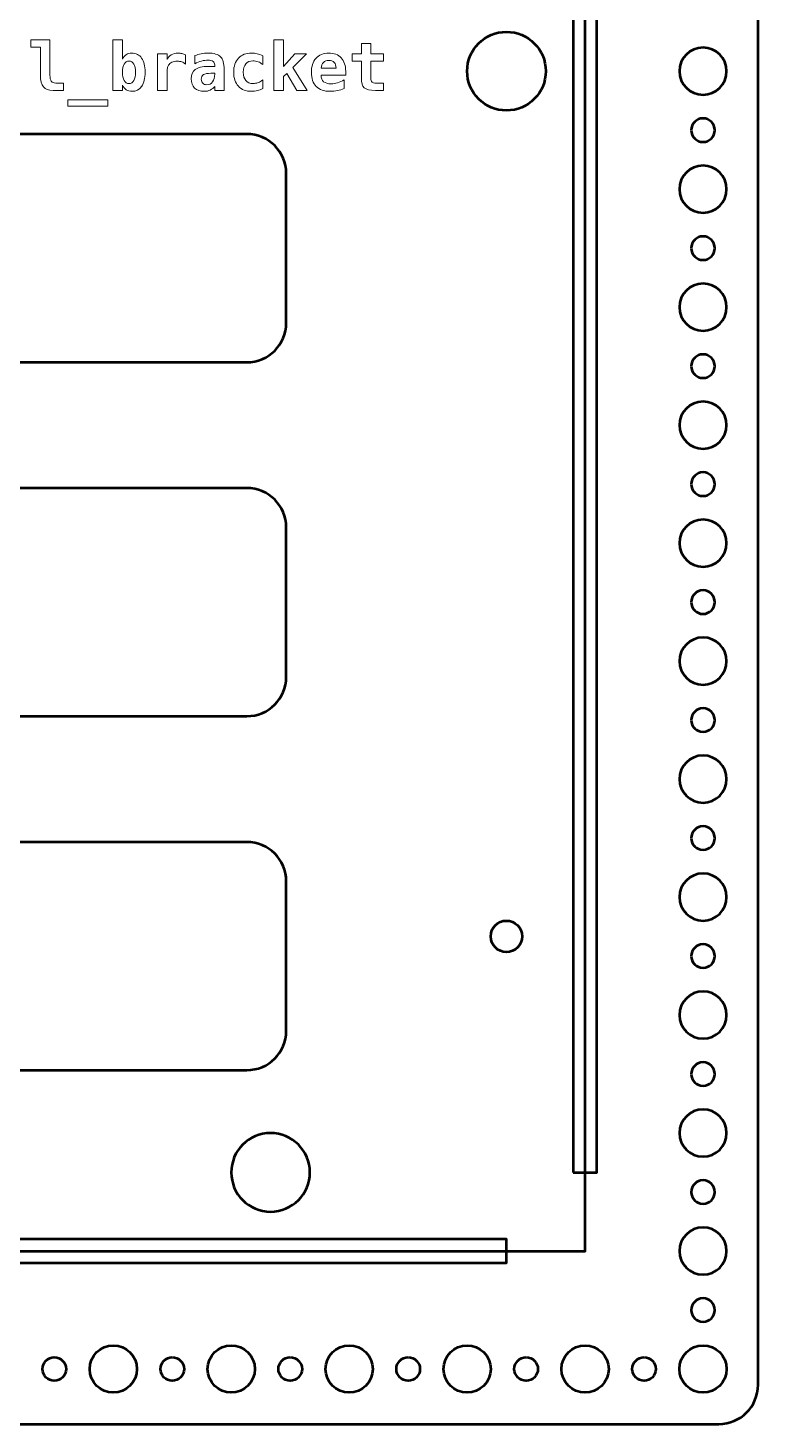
# Model space of a CAD drawing. Header units: centimetres. Extents: x -27.2 to 7.2, y -27.2 to 7.2.
# Drawn here: x -2.09 to 7.2, y -27.2 to -9.45 of the extents above; entities that cross this region are included whole.
import ezdxf

# ---------------------------------------------------------------- set-up
doc = ezdxf.new("R2010")
doc.units = ezdxf.units.CM
doc.header["$MEASUREMENT"] = 0
doc.layers.add('Layer 1', color=7, linetype='Continuous')

msp = doc.modelspace()

# ---------------------------------------------------------------- linework, layer by layer
at = {"layer": 'Layer 1', "color": 4, "lineweight": 53}
msp.add_lwpolyline([(-25, -25), (5, -25), (5, 5), (-25, 5), (-25, -25)], close=True, dxfattribs=at)
at = {"layer": 'Layer 1', "lineweight": 53}
msp.add_lwpolyline([(4.85, -24), (5.15, -24), (5.15, 4), (4.85, 4), (4.85, -24)], close=True, dxfattribs=at)
for centre, major_axis in [((4.00001, -10.00001), (0, 0.50001)), ((4, -21), (0, 0.2)), ((-1, -26.5), (0, 0.3)), ((0.5, -26.5), (0, 0.3)), ((2, -26.5), (0, 0.3)), ((3.5, -26.5), (0, 0.3)), ((5, -26.5), (0, 0.3)), ((6.5, -26.5), (0, 0.3)), ((-1.75, -26.5), (0, 0.15)), ((-0.25, -26.5), (0, 0.15)), ((1.25, -26.5), (0, 0.15)), ((2.75, -26.5), (0, 0.15)), ((4.25, -26.5), (0, 0.15)), ((5.75, -26.5), (0, 0.15))]:
    msp.add_ellipse(centre, major_axis=major_axis, ratio=1, dxfattribs=at)
for points, knots in [([(-27.2, -26.7), (-27.2, -26.7), (-27.2, 6.7), (-27.2, 6.7), (-27.2, 6.7), (-27.2, 6.97614), (-26.97614, 7.2), (-26.7, 7.2), (-26.7, 7.2), (-26.7, 7.2), (6.7, 7.2), (6.7, 7.2), (6.7, 7.2), (6.97614, 7.2), (7.2, 6.97614), (7.2, 6.7), (7.2, 6.7), (7.2, 6.7), (7.2, -26.7), (7.2, -26.7), (7.2, -26.7), (7.2, -26.97614), (6.97614, -27.2), (6.7, -27.2), (6.7, -27.2), (6.7, -27.2), (-26.7, -27.2), (-26.7, -27.2), (-26.7, -27.2), (-26.97614, -27.2), (-27.2, -26.97614), (-27.2, -26.7)], [0, 0, 0, 0, 0.11111111, 0.11111111, 0.11111111, 0.11111111, 0.22222222, 0.22222222, 0.22222222, 0.22222222, 0.33333333, 0.33333333, 0.33333333, 0.33333333, 0.44444444, 0.44444444, 0.44444444, 0.44444444, 0.55555556, 0.55555556, 0.55555556, 0.55555556, 0.66666667, 0.66666667, 0.66666667, 0.66666667, 0.77777778, 0.77777778, 0.77777778, 0.77777778, 1, 1, 1, 1]), ([(6.2, -10), (6.2, -9.83431), (6.33431, -9.7), (6.5, -9.7), (6.5, -9.7), (6.66569, -9.7), (6.8, -9.83431), (6.8, -10), (6.8, -10), (6.8, -10.16569), (6.66569, -10.3), (6.5, -10.3), (6.5, -10.3), (6.33431, -10.3), (6.2, -10.16569), (6.2, -10)], [0, 0, 0, 0, 0.2, 0.2, 0.2, 0.2, 0.4, 0.4, 0.4, 0.4, 0.6, 0.6, 0.6, 0.6, 1, 1, 1, 1]), ([(6.35, -10.75), (6.35, -10.66716), (6.41716, -10.6), (6.5, -10.6), (6.5, -10.6), (6.58284, -10.6), (6.65, -10.66716), (6.65, -10.75), (6.65, -10.75), (6.65, -10.83284), (6.58284, -10.9), (6.5, -10.9), (6.5, -10.9), (6.41716, -10.9), (6.35, -10.83284), (6.35, -10.75)], [0, 0, 0, 0, 0.2, 0.2, 0.2, 0.2, 0.4, 0.4, 0.4, 0.4, 0.6, 0.6, 0.6, 0.6, 1, 1, 1, 1]), ([(-21.2, -13.2), (-21.2, -13.2), (-21.2, -11.3), (-21.2, -11.3), (-21.2, -11.3), (-21.2, -11.02386), (-20.97614, -10.8), (-20.7, -10.8), (-20.7, -10.8), (-20.7, -10.8), (0.7, -10.8), (0.7, -10.8), (0.7, -10.8), (0.97614, -10.8), (1.2, -11.02386), (1.2, -11.3), (1.2, -11.3), (1.2, -11.3), (1.2, -13.2), (1.2, -13.2), (1.2, -13.2), (1.2, -13.47614), (0.97614, -13.7), (0.7, -13.7), (0.7, -13.7), (0.7, -13.7), (-20.7, -13.7), (-20.7, -13.7), (-20.7, -13.7), (-20.97614, -13.7), (-21.2, -13.47614), (-21.2, -13.2)], [0, 0, 0, 0, 0.11111111, 0.11111111, 0.11111111, 0.11111111, 0.22222222, 0.22222222, 0.22222222, 0.22222222, 0.33333333, 0.33333333, 0.33333333, 0.33333333, 0.44444444, 0.44444444, 0.44444444, 0.44444444, 0.55555556, 0.55555556, 0.55555556, 0.55555556, 0.66666667, 0.66666667, 0.66666667, 0.66666667, 0.77777778, 0.77777778, 0.77777778, 0.77777778, 1, 1, 1, 1]), ([(6.2, -11.5), (6.2, -11.33431), (6.33431, -11.2), (6.5, -11.2), (6.5, -11.2), (6.66569, -11.2), (6.8, -11.33431), (6.8, -11.5), (6.8, -11.5), (6.8, -11.66569), (6.66569, -11.8), (6.5, -11.8), (6.5, -11.8), (6.33431, -11.8), (6.2, -11.66569), (6.2, -11.5)], [0, 0, 0, 0, 0.2, 0.2, 0.2, 0.2, 0.4, 0.4, 0.4, 0.4, 0.6, 0.6, 0.6, 0.6, 1, 1, 1, 1]), ([(6.35, -12.25), (6.35, -12.16716), (6.41716, -12.1), (6.5, -12.1), (6.5, -12.1), (6.58284, -12.1), (6.65, -12.16716), (6.65, -12.25), (6.65, -12.25), (6.65, -12.33284), (6.58284, -12.4), (6.5, -12.4), (6.5, -12.4), (6.41716, -12.4), (6.35, -12.33284), (6.35, -12.25)], [0, 0, 0, 0, 0.2, 0.2, 0.2, 0.2, 0.4, 0.4, 0.4, 0.4, 0.6, 0.6, 0.6, 0.6, 1, 1, 1, 1]), ([(6.2, -13), (6.2, -12.83431), (6.33431, -12.7), (6.5, -12.7), (6.5, -12.7), (6.66569, -12.7), (6.8, -12.83431), (6.8, -13), (6.8, -13), (6.8, -13.16569), (6.66569, -13.3), (6.5, -13.3), (6.5, -13.3), (6.33431, -13.3), (6.2, -13.16569), (6.2, -13)], [0, 0, 0, 0, 0.2, 0.2, 0.2, 0.2, 0.4, 0.4, 0.4, 0.4, 0.6, 0.6, 0.6, 0.6, 1, 1, 1, 1]), ([(6.35, -13.75), (6.35, -13.66716), (6.41716, -13.6), (6.5, -13.6), (6.5, -13.6), (6.58284, -13.6), (6.65, -13.66716), (6.65, -13.75), (6.65, -13.75), (6.65, -13.83284), (6.58284, -13.9), (6.5, -13.9), (6.5, -13.9), (6.41716, -13.9), (6.35, -13.83284), (6.35, -13.75)], [0, 0, 0, 0, 0.2, 0.2, 0.2, 0.2, 0.4, 0.4, 0.4, 0.4, 0.6, 0.6, 0.6, 0.6, 1, 1, 1, 1]), ([(6.2, -14.5), (6.2, -14.33431), (6.33431, -14.2), (6.5, -14.2), (6.5, -14.2), (6.66569, -14.2), (6.8, -14.33431), (6.8, -14.5), (6.8, -14.5), (6.8, -14.66569), (6.66569, -14.8), (6.5, -14.8), (6.5, -14.8), (6.33431, -14.8), (6.2, -14.66569), (6.2, -14.5)], [0, 0, 0, 0, 0.2, 0.2, 0.2, 0.2, 0.4, 0.4, 0.4, 0.4, 0.6, 0.6, 0.6, 0.6, 1, 1, 1, 1]), ([(6.35, -15.25), (6.35, -15.16716), (6.41716, -15.1), (6.5, -15.1), (6.5, -15.1), (6.58284, -15.1), (6.65, -15.16716), (6.65, -15.25), (6.65, -15.25), (6.65, -15.33284), (6.58284, -15.4), (6.5, -15.4), (6.5, -15.4), (6.41716, -15.4), (6.35, -15.33284), (6.35, -15.25)], [0, 0, 0, 0, 0.2, 0.2, 0.2, 0.2, 0.4, 0.4, 0.4, 0.4, 0.6, 0.6, 0.6, 0.6, 1, 1, 1, 1]), ([(-21.2, -17.7), (-21.2, -17.7), (-21.2, -15.8), (-21.2, -15.8), (-21.2, -15.8), (-21.2, -15.52386), (-20.97614, -15.3), (-20.7, -15.3), (-20.7, -15.3), (-20.7, -15.3), (0.7, -15.3), (0.7, -15.3), (0.7, -15.3), (0.97614, -15.3), (1.2, -15.52386), (1.2, -15.8), (1.2, -15.8), (1.2, -15.8), (1.2, -17.7), (1.2, -17.7), (1.2, -17.7), (1.2, -17.97614), (0.97614, -18.2), (0.7, -18.2), (0.7, -18.2), (0.7, -18.2), (-20.7, -18.2), (-20.7, -18.2), (-20.7, -18.2), (-20.97614, -18.2), (-21.2, -17.97614), (-21.2, -17.7)], [0, 0, 0, 0, 0.11111111, 0.11111111, 0.11111111, 0.11111111, 0.22222222, 0.22222222, 0.22222222, 0.22222222, 0.33333333, 0.33333333, 0.33333333, 0.33333333, 0.44444444, 0.44444444, 0.44444444, 0.44444444, 0.55555556, 0.55555556, 0.55555556, 0.55555556, 0.66666667, 0.66666667, 0.66666667, 0.66666667, 0.77777778, 0.77777778, 0.77777778, 0.77777778, 1, 1, 1, 1]), ([(6.2, -16), (6.2, -15.83431), (6.33431, -15.7), (6.5, -15.7), (6.5, -15.7), (6.66569, -15.7), (6.8, -15.83431), (6.8, -16), (6.8, -16), (6.8, -16.16569), (6.66569, -16.3), (6.5, -16.3), (6.5, -16.3), (6.33431, -16.3), (6.2, -16.16569), (6.2, -16)], [0, 0, 0, 0, 0.2, 0.2, 0.2, 0.2, 0.4, 0.4, 0.4, 0.4, 0.6, 0.6, 0.6, 0.6, 1, 1, 1, 1]), ([(6.35, -16.75), (6.35, -16.66716), (6.41716, -16.6), (6.5, -16.6), (6.5, -16.6), (6.58284, -16.6), (6.65, -16.66716), (6.65, -16.75), (6.65, -16.75), (6.65, -16.83284), (6.58284, -16.9), (6.5, -16.9), (6.5, -16.9), (6.41716, -16.9), (6.35, -16.83284), (6.35, -16.75)], [0, 0, 0, 0, 0.2, 0.2, 0.2, 0.2, 0.4, 0.4, 0.4, 0.4, 0.6, 0.6, 0.6, 0.6, 1, 1, 1, 1]), ([(6.2, -17.5), (6.2, -17.33431), (6.33431, -17.2), (6.5, -17.2), (6.5, -17.2), (6.66569, -17.2), (6.8, -17.33431), (6.8, -17.5), (6.8, -17.5), (6.8, -17.66569), (6.66569, -17.8), (6.5, -17.8), (6.5, -17.8), (6.33431, -17.8), (6.2, -17.66569), (6.2, -17.5)], [0, 0, 0, 0, 0.2, 0.2, 0.2, 0.2, 0.4, 0.4, 0.4, 0.4, 0.6, 0.6, 0.6, 0.6, 1, 1, 1, 1]), ([(6.35, -18.25), (6.35, -18.16716), (6.41716, -18.1), (6.5, -18.1), (6.5, -18.1), (6.58284, -18.1), (6.65, -18.16716), (6.65, -18.25), (6.65, -18.25), (6.65, -18.33284), (6.58284, -18.4), (6.5, -18.4), (6.5, -18.4), (6.41716, -18.4), (6.35, -18.33284), (6.35, -18.25)], [0, 0, 0, 0, 0.2, 0.2, 0.2, 0.2, 0.4, 0.4, 0.4, 0.4, 0.6, 0.6, 0.6, 0.6, 1, 1, 1, 1]), ([(6.2, -19), (6.2, -18.83431), (6.33431, -18.7), (6.5, -18.7), (6.5, -18.7), (6.66569, -18.7), (6.8, -18.83431), (6.8, -19), (6.8, -19), (6.8, -19.16569), (6.66569, -19.3), (6.5, -19.3), (6.5, -19.3), (6.33431, -19.3), (6.2, -19.16569), (6.2, -19)], [0, 0, 0, 0, 0.2, 0.2, 0.2, 0.2, 0.4, 0.4, 0.4, 0.4, 0.6, 0.6, 0.6, 0.6, 1, 1, 1, 1]), ([(6.35, -19.75), (6.35, -19.66716), (6.41716, -19.6), (6.5, -19.6), (6.5, -19.6), (6.58284, -19.6), (6.65, -19.66716), (6.65, -19.75), (6.65, -19.75), (6.65, -19.83284), (6.58284, -19.9), (6.5, -19.9), (6.5, -19.9), (6.41716, -19.9), (6.35, -19.83284), (6.35, -19.75)], [0, 0, 0, 0, 0.2, 0.2, 0.2, 0.2, 0.4, 0.4, 0.4, 0.4, 0.6, 0.6, 0.6, 0.6, 1, 1, 1, 1]), ([(-21.2, -22.2), (-21.2, -22.2), (-21.2, -20.3), (-21.2, -20.3), (-21.2, -20.3), (-21.2, -20.02386), (-20.97614, -19.8), (-20.7, -19.8), (-20.7, -19.8), (-20.7, -19.8), (0.7, -19.8), (0.7, -19.8), (0.7, -19.8), (0.97614, -19.8), (1.2, -20.02386), (1.2, -20.3), (1.2, -20.3), (1.2, -20.3), (1.2, -22.2), (1.2, -22.2), (1.2, -22.2), (1.2, -22.47614), (0.97614, -22.7), (0.7, -22.7), (0.7, -22.7), (0.7, -22.7), (-20.7, -22.7), (-20.7, -22.7), (-20.7, -22.7), (-20.97614, -22.7), (-21.2, -22.47614), (-21.2, -22.2)], [0, 0, 0, 0, 0.11111111, 0.11111111, 0.11111111, 0.11111111, 0.22222222, 0.22222222, 0.22222222, 0.22222222, 0.33333333, 0.33333333, 0.33333333, 0.33333333, 0.44444444, 0.44444444, 0.44444444, 0.44444444, 0.55555556, 0.55555556, 0.55555556, 0.55555556, 0.66666667, 0.66666667, 0.66666667, 0.66666667, 0.77777778, 0.77777778, 0.77777778, 0.77777778, 1, 1, 1, 1]), ([(6.2, -20.5), (6.2, -20.33431), (6.33431, -20.2), (6.5, -20.2), (6.5, -20.2), (6.66569, -20.2), (6.8, -20.33431), (6.8, -20.5), (6.8, -20.5), (6.8, -20.66569), (6.66569, -20.8), (6.5, -20.8), (6.5, -20.8), (6.33431, -20.8), (6.2, -20.66569), (6.2, -20.5)], [0, 0, 0, 0, 0.2, 0.2, 0.2, 0.2, 0.4, 0.4, 0.4, 0.4, 0.6, 0.6, 0.6, 0.6, 1, 1, 1, 1]), ([(6.35, -21.25), (6.35, -21.16716), (6.41716, -21.1), (6.5, -21.1), (6.5, -21.1), (6.58284, -21.1), (6.65, -21.16716), (6.65, -21.25), (6.65, -21.25), (6.65, -21.33284), (6.58284, -21.4), (6.5, -21.4), (6.5, -21.4), (6.41716, -21.4), (6.35, -21.33284), (6.35, -21.25)], [0, 0, 0, 0, 0.2, 0.2, 0.2, 0.2, 0.4, 0.4, 0.4, 0.4, 0.6, 0.6, 0.6, 0.6, 1, 1, 1, 1]), ([(6.2, -22), (6.2, -21.83431), (6.33431, -21.7), (6.5, -21.7), (6.5, -21.7), (6.66569, -21.7), (6.8, -21.83431), (6.8, -22), (6.8, -22), (6.8, -22.16569), (6.66569, -22.3), (6.5, -22.3), (6.5, -22.3), (6.33431, -22.3), (6.2, -22.16569), (6.2, -22)], [0, 0, 0, 0, 0.2, 0.2, 0.2, 0.2, 0.4, 0.4, 0.4, 0.4, 0.6, 0.6, 0.6, 0.6, 1, 1, 1, 1]), ([(6.35, -22.75), (6.35, -22.66716), (6.41716, -22.6), (6.5, -22.6), (6.5, -22.6), (6.58284, -22.6), (6.65, -22.66716), (6.65, -22.75), (6.65, -22.75), (6.65, -22.83284), (6.58284, -22.9), (6.5, -22.9), (6.5, -22.9), (6.41716, -22.9), (6.35, -22.83284), (6.35, -22.75)], [0, 0, 0, 0, 0.2, 0.2, 0.2, 0.2, 0.4, 0.4, 0.4, 0.4, 0.6, 0.6, 0.6, 0.6, 1, 1, 1, 1]), ([(6.2, -23.5), (6.2, -23.33431), (6.33431, -23.2), (6.5, -23.2), (6.5, -23.2), (6.66569, -23.2), (6.8, -23.33431), (6.8, -23.5), (6.8, -23.5), (6.8, -23.66569), (6.66569, -23.8), (6.5, -23.8), (6.5, -23.8), (6.33431, -23.8), (6.2, -23.66569), (6.2, -23.5)], [0, 0, 0, 0, 0.2, 0.2, 0.2, 0.2, 0.4, 0.4, 0.4, 0.4, 0.6, 0.6, 0.6, 0.6, 1, 1, 1, 1]), ([(0.5, -24), (0.5, -23.72385), (0.72385, -23.5), (1, -23.5), (1, -23.5), (1.27615, -23.5), (1.5, -23.72385), (1.5, -24), (1.5, -24), (1.5, -24.27615), (1.27615, -24.5), (1, -24.5), (1, -24.5), (0.72385, -24.5), (0.5, -24.27615), (0.5, -24)], [0, 0, 0, 0, 0.2, 0.2, 0.2, 0.2, 0.4, 0.4, 0.4, 0.4, 0.6, 0.6, 0.6, 0.6, 1, 1, 1, 1]), ([(6.35, -24.25), (6.35, -24.16716), (6.41716, -24.1), (6.5, -24.1), (6.5, -24.1), (6.58284, -24.1), (6.65, -24.16716), (6.65, -24.25), (6.65, -24.25), (6.65, -24.33284), (6.58284, -24.4), (6.5, -24.4), (6.5, -24.4), (6.41716, -24.4), (6.35, -24.33284), (6.35, -24.25)], [0, 0, 0, 0, 0.2, 0.2, 0.2, 0.2, 0.4, 0.4, 0.4, 0.4, 0.6, 0.6, 0.6, 0.6, 1, 1, 1, 1]), ([(6.2, -25), (6.2, -24.83431), (6.33431, -24.7), (6.5, -24.7), (6.5, -24.7), (6.66569, -24.7), (6.8, -24.83431), (6.8, -25), (6.8, -25), (6.8, -25.16569), (6.66569, -25.3), (6.5, -25.3), (6.5, -25.3), (6.33431, -25.3), (6.2, -25.16569), (6.2, -25)], [0, 0, 0, 0, 0.2, 0.2, 0.2, 0.2, 0.4, 0.4, 0.4, 0.4, 0.6, 0.6, 0.6, 0.6, 1, 1, 1, 1]), ([(-24, -25.15), (-24, -25.15), (-24, -24.85), (-24, -24.85), (-24, -24.85), (-24, -24.85), (4, -24.85), (4, -24.85), (4, -24.85), (4, -24.85), (4, -25.15), (4, -25.15), (4, -25.15), (4, -25.15), (-24, -25.15), (-24, -25.15)], [0, 0, 0, 0, 0.2, 0.2, 0.2, 0.2, 0.4, 0.4, 0.4, 0.4, 0.6, 0.6, 0.6, 0.6, 1, 1, 1, 1]), ([(6.35, -25.75), (6.35, -25.66716), (6.41716, -25.6), (6.5, -25.6), (6.5, -25.6), (6.58284, -25.6), (6.65, -25.66716), (6.65, -25.75), (6.65, -25.75), (6.65, -25.83284), (6.58284, -25.9), (6.5, -25.9), (6.5, -25.9), (6.41716, -25.9), (6.35, -25.83284), (6.35, -25.75)], [0, 0, 0, 0, 0.2, 0.2, 0.2, 0.2, 0.4, 0.4, 0.4, 0.4, 0.6, 0.6, 0.6, 0.6, 1, 1, 1, 1])]:
    msp.add_open_spline(points, degree=3, knots=knots, dxfattribs=at)
at = {"layer": 'Layer 1', "color": 5, "lineweight": 9}
for points, knots in [([(-1.92693, -10.05109), (-1.92693, -10.05109), (-1.92693, -9.69393), (-1.92693, -9.69393), (-1.92693, -9.69393), (-1.92693, -9.69393), (-2.0497, -9.69393), (-2.0497, -9.69393), (-2.0497, -9.69393), (-2.0497, -9.69393), (-2.0497, -9.6008), (-2.0497, -9.6008), (-2.0497, -9.6008), (-2.0497, -9.6008), (-1.80586, -9.6008), (-1.80586, -9.6008), (-1.80586, -9.6008), (-1.80586, -9.6008), (-1.80586, -10.05109), (-1.80586, -10.05109), (-1.80586, -10.05109), (-1.80586, -10.08749), (-1.80021, -10.11318), (-1.78892, -10.12842), (-1.78892, -10.12842), (-1.77763, -10.14352), (-1.75844, -10.15114), (-1.73149, -10.15114), (-1.73149, -10.15114), (-1.73149, -10.15114), (-1.63483, -10.15114), (-1.63483, -10.15114), (-1.63483, -10.15114), (-1.63483, -10.15114), (-1.63483, -10.24427), (-1.63483, -10.24427), (-1.63483, -10.24427), (-1.63483, -10.24427), (-1.76536, -10.24427), (-1.76536, -10.24427), (-1.76536, -10.24427), (-1.82293, -10.24427), (-1.86428, -10.22931), (-1.88939, -10.19954), (-1.88939, -10.19954), (-1.91437, -10.16976), (-1.92693, -10.12037), (-1.92693, -10.05109)], [0, 0, 0, 0, 0.07692308, 0.07692308, 0.07692308, 0.07692308, 0.15384615, 0.15384615, 0.15384615, 0.15384615, 0.23076923, 0.23076923, 0.23076923, 0.23076923, 0.30769231, 0.30769231, 0.30769231, 0.30769231, 0.38461538, 0.38461538, 0.38461538, 0.38461538, 0.46153846, 0.46153846, 0.46153846, 0.46153846, 0.53846154, 0.53846154, 0.53846154, 0.53846154, 0.61538462, 0.61538462, 0.61538462, 0.61538462, 0.69230769, 0.69230769, 0.69230769, 0.69230769, 0.76923077, 0.76923077, 0.76923077, 0.76923077, 0.84615385, 0.84615385, 0.84615385, 0.84615385, 1, 1, 1, 1]), ([(-0.88467, -9.8469), (-0.86985, -9.82136), (-0.8525, -9.80217), (-0.83288, -9.78933), (-0.83288, -9.78933), (-0.81313, -9.77648), (-0.79097, -9.77013), (-0.76614, -9.77013), (-0.76614, -9.77013), (-0.71138, -9.77013), (-0.66905, -9.79102), (-0.63956, -9.83293), (-0.63956, -9.83293), (-0.60992, -9.87484), (-0.59511, -9.93481), (-0.59511, -10.01313), (-0.59511, -10.01313), (-0.59511, -10.09032), (-0.60964, -10.15001), (-0.63885, -10.19248), (-0.63885, -10.19248), (-0.66806, -10.23496), (-0.70913, -10.25612), (-0.76204, -10.25612), (-0.76204, -10.25612), (-0.78984, -10.25612), (-0.81397, -10.24935), (-0.83472, -10.23594), (-0.83472, -10.23594), (-0.85532, -10.2224), (-0.87197, -10.20236), (-0.88467, -10.17569), (-0.88467, -10.17569), (-0.88467, -10.17569), (-0.88467, -10.24427), (-0.88467, -10.24427), (-0.88467, -10.24427), (-0.88467, -10.24427), (-1.00574, -10.24427), (-1.00574, -10.24427), (-1.00574, -10.24427), (-1.00574, -10.24427), (-1.00574, -9.6008), (-1.00574, -9.6008), (-1.00574, -9.6008), (-1.00574, -9.6008), (-0.88467, -9.6008), (-0.88467, -9.6008), (-0.88467, -9.6008), (-0.88467, -9.6008), (-0.88467, -9.8469), (-0.88467, -9.8469)], [0, 0, 0, 0, 0.07142857, 0.07142857, 0.07142857, 0.07142857, 0.14285714, 0.14285714, 0.14285714, 0.14285714, 0.21428571, 0.21428571, 0.21428571, 0.21428571, 0.28571429, 0.28571429, 0.28571429, 0.28571429, 0.35714286, 0.35714286, 0.35714286, 0.35714286, 0.42857143, 0.42857143, 0.42857143, 0.42857143, 0.5, 0.5, 0.5, 0.5, 0.57142857, 0.57142857, 0.57142857, 0.57142857, 0.64285714, 0.64285714, 0.64285714, 0.64285714, 0.71428571, 0.71428571, 0.71428571, 0.71428571, 0.78571429, 0.78571429, 0.78571429, 0.78571429, 0.85714286, 0.85714286, 0.85714286, 0.85714286, 1, 1, 1, 1]), ([(1.04322, -9.6008), (1.04322, -9.6008), (1.16429, -9.6008), (1.16429, -9.6008), (1.16429, -9.6008), (1.16429, -9.6008), (1.16429, -9.93862), (1.16429, -9.93862), (1.16429, -9.93862), (1.16429, -9.93862), (1.30978, -9.78114), (1.30978, -9.78114), (1.30978, -9.78114), (1.30978, -9.78114), (1.45667, -9.78114), (1.45667, -9.78114), (1.45667, -9.78114), (1.45667, -9.78114), (1.28127, -9.954), (1.28127, -9.954), (1.28127, -9.954), (1.28127, -9.954), (1.46655, -10.24427), (1.46655, -10.24427), (1.46655, -10.24427), (1.46655, -10.24427), (1.33264, -10.24427), (1.33264, -10.24427), (1.33264, -10.24427), (1.33264, -10.24427), (1.20564, -10.02752), (1.20564, -10.02752), (1.20564, -10.02752), (1.20564, -10.02752), (1.16429, -10.06732), (1.16429, -10.06732), (1.16429, -10.06732), (1.16429, -10.06732), (1.16429, -10.24427), (1.16429, -10.24427), (1.16429, -10.24427), (1.16429, -10.24427), (1.04322, -10.24427), (1.04322, -10.24427), (1.04322, -10.24427), (1.04322, -10.24427), (1.04322, -9.6008), (1.04322, -9.6008)], [0, 0, 0, 0, 0.07692308, 0.07692308, 0.07692308, 0.07692308, 0.15384615, 0.15384615, 0.15384615, 0.15384615, 0.23076923, 0.23076923, 0.23076923, 0.23076923, 0.30769231, 0.30769231, 0.30769231, 0.30769231, 0.38461538, 0.38461538, 0.38461538, 0.38461538, 0.46153846, 0.46153846, 0.46153846, 0.46153846, 0.53846154, 0.53846154, 0.53846154, 0.53846154, 0.61538462, 0.61538462, 0.61538462, 0.61538462, 0.69230769, 0.69230769, 0.69230769, 0.69230769, 0.76923077, 0.76923077, 0.76923077, 0.76923077, 0.84615385, 0.84615385, 0.84615385, 0.84615385, 1, 1, 1, 1]), ([(2.27598, -9.64991), (2.27598, -9.64991), (2.27598, -9.78114), (2.27598, -9.78114), (2.27598, -9.78114), (2.27598, -9.78114), (2.43431, -9.78114), (2.43431, -9.78114), (2.43431, -9.78114), (2.43431, -9.78114), (2.43431, -9.87428), (2.43431, -9.87428), (2.43431, -9.87428), (2.43431, -9.87428), (2.27598, -9.87428), (2.27598, -9.87428), (2.27598, -9.87428), (2.27598, -9.87428), (2.27598, -10.09328), (2.27598, -10.09328), (2.27598, -10.09328), (2.27598, -10.11388), (2.28106, -10.1287), (2.29108, -10.13773), (2.29108, -10.13773), (2.3011, -10.14662), (2.31789, -10.15114), (2.34131, -10.15114), (2.34131, -10.15114), (2.34131, -10.15114), (2.43431, -10.15114), (2.43431, -10.15114), (2.43431, -10.15114), (2.43431, -10.15114), (2.43431, -10.24427), (2.43431, -10.24427), (2.43431, -10.24427), (2.43431, -10.24427), (2.33256, -10.24427), (2.33256, -10.24427), (2.33256, -10.24427), (2.26314, -10.24427), (2.21615, -10.23312), (2.19173, -10.21097), (2.19173, -10.21097), (2.16718, -10.18881), (2.1549, -10.14761), (2.1549, -10.08749), (2.1549, -10.08749), (2.1549, -10.08749), (2.1549, -9.87428), (2.1549, -9.87428), (2.1549, -9.87428), (2.1549, -9.87428), (2.03637, -9.87428), (2.03637, -9.87428), (2.03637, -9.87428), (2.03637, -9.87428), (2.03637, -9.78114), (2.03637, -9.78114), (2.03637, -9.78114), (2.03637, -9.78114), (2.1549, -9.78114), (2.1549, -9.78114), (2.1549, -9.78114), (2.1549, -9.78114), (2.1549, -9.64991), (2.1549, -9.64991), (2.1549, -9.64991), (2.1549, -9.64991), (2.27598, -9.64991), (2.27598, -9.64991)], [0, 0, 0, 0, 0.05263158, 0.05263158, 0.05263158, 0.05263158, 0.10526316, 0.10526316, 0.10526316, 0.10526316, 0.15789474, 0.15789474, 0.15789474, 0.15789474, 0.21052632, 0.21052632, 0.21052632, 0.21052632, 0.26315789, 0.26315789, 0.26315789, 0.26315789, 0.31578947, 0.31578947, 0.31578947, 0.31578947, 0.36842105, 0.36842105, 0.36842105, 0.36842105, 0.42105263, 0.42105263, 0.42105263, 0.42105263, 0.47368421, 0.47368421, 0.47368421, 0.47368421, 0.52631579, 0.52631579, 0.52631579, 0.52631579, 0.57894737, 0.57894737, 0.57894737, 0.57894737, 0.63157895, 0.63157895, 0.63157895, 0.63157895, 0.68421053, 0.68421053, 0.68421053, 0.68421053, 0.73684211, 0.73684211, 0.73684211, 0.73684211, 0.78947368, 0.78947368, 0.78947368, 0.78947368, 0.84210526, 0.84210526, 0.84210526, 0.84210526, 0.89473684, 0.89473684, 0.89473684, 0.89473684, 1, 1, 1, 1]), ([(-0.71618, -10.01398), (-0.71618, -9.96924), (-0.72366, -9.93425), (-0.73848, -9.90899), (-0.73848, -9.90899), (-0.75329, -9.88359), (-0.7739, -9.87089), (-0.8, -9.87089), (-0.8, -9.87089), (-0.82611, -9.87089), (-0.84685, -9.88359), (-0.86195, -9.90899), (-0.86195, -9.90899), (-0.87705, -9.93425), (-0.88467, -9.96924), (-0.88467, -10.01398), (-0.88467, -10.01398), (-0.88467, -10.05857), (-0.87705, -10.0937), (-0.86195, -10.11896), (-0.86195, -10.11896), (-0.84685, -10.14436), (-0.82611, -10.15706), (-0.8, -10.15706), (-0.8, -10.15706), (-0.7739, -10.15706), (-0.75329, -10.14436), (-0.73848, -10.11896), (-0.73848, -10.11896), (-0.72366, -10.0937), (-0.71618, -10.05857), (-0.71618, -10.01398)], [0, 0, 0, 0, 0.11111111, 0.11111111, 0.11111111, 0.11111111, 0.22222222, 0.22222222, 0.22222222, 0.22222222, 0.33333333, 0.33333333, 0.33333333, 0.33333333, 0.44444444, 0.44444444, 0.44444444, 0.44444444, 0.55555556, 0.55555556, 0.55555556, 0.55555556, 0.66666667, 0.66666667, 0.66666667, 0.66666667, 0.77777778, 0.77777778, 0.77777778, 0.77777778, 1, 1, 1, 1]), ([(-0.08202, -9.90899), (-0.09529, -9.89685), (-0.11081, -9.88768), (-0.12859, -9.88161), (-0.12859, -9.88161), (-0.14637, -9.87555), (-0.16584, -9.87258), (-0.18715, -9.87258), (-0.18715, -9.87258), (-0.21269, -9.87258), (-0.23513, -9.8771), (-0.25432, -9.88599), (-0.25432, -9.88599), (-0.27351, -9.89502), (-0.28833, -9.908), (-0.29877, -9.92508), (-0.29877, -9.92508), (-0.3054, -9.93552), (-0.31006, -9.94822), (-0.3126, -9.96318), (-0.3126, -9.96318), (-0.31528, -9.97799), (-0.31655, -10.00057), (-0.31655, -10.03091), (-0.31655, -10.03091), (-0.31655, -10.03091), (-0.31655, -10.24427), (-0.31655, -10.24427), (-0.31655, -10.24427), (-0.31655, -10.24427), (-0.43762, -10.24427), (-0.43762, -10.24427), (-0.43762, -10.24427), (-0.43762, -10.24427), (-0.43762, -9.78114), (-0.43762, -9.78114), (-0.43762, -9.78114), (-0.43762, -9.78114), (-0.31655, -9.78114), (-0.31655, -9.78114), (-0.31655, -9.78114), (-0.31655, -9.78114), (-0.31655, -9.85325), (-0.31655, -9.85325), (-0.31655, -9.85325), (-0.3047, -9.82672), (-0.28649, -9.80626), (-0.26194, -9.79187), (-0.26194, -9.79187), (-0.23739, -9.77733), (-0.20874, -9.77013), (-0.17586, -9.77013), (-0.17586, -9.77013), (-0.15935, -9.77013), (-0.14312, -9.77211), (-0.12732, -9.7762), (-0.12732, -9.7762), (-0.11151, -9.78015), (-0.09641, -9.78608), (-0.08202, -9.79384), (-0.08202, -9.79384), (-0.08202, -9.79384), (-0.08202, -9.90899), (-0.08202, -9.90899)], [0, 0, 0, 0, 0.05882353, 0.05882353, 0.05882353, 0.05882353, 0.11764706, 0.11764706, 0.11764706, 0.11764706, 0.17647059, 0.17647059, 0.17647059, 0.17647059, 0.23529412, 0.23529412, 0.23529412, 0.23529412, 0.29411765, 0.29411765, 0.29411765, 0.29411765, 0.35294118, 0.35294118, 0.35294118, 0.35294118, 0.41176471, 0.41176471, 0.41176471, 0.41176471, 0.47058824, 0.47058824, 0.47058824, 0.47058824, 0.52941176, 0.52941176, 0.52941176, 0.52941176, 0.58823529, 0.58823529, 0.58823529, 0.58823529, 0.64705882, 0.64705882, 0.64705882, 0.64705882, 0.70588235, 0.70588235, 0.70588235, 0.70588235, 0.76470588, 0.76470588, 0.76470588, 0.76470588, 0.82352941, 0.82352941, 0.82352941, 0.82352941, 0.88235294, 0.88235294, 0.88235294, 0.88235294, 1, 1, 1, 1]), ([(0.4099, -9.97997), (0.4099, -9.97997), (0.4099, -10.24427), (0.4099, -10.24427), (0.4099, -10.24427), (0.4099, -10.24427), (0.28967, -10.24427), (0.28967, -10.24427), (0.28967, -10.24427), (0.28967, -10.24427), (0.28967, -10.19262), (0.28967, -10.19262), (0.28967, -10.19262), (0.27514, -10.21294), (0.25637, -10.22861), (0.23351, -10.23961), (0.23351, -10.23961), (0.21065, -10.25062), (0.18539, -10.25612), (0.15787, -10.25612), (0.15787, -10.25612), (0.10524, -10.25612), (0.06417, -10.24215), (0.03482, -10.21435), (0.03482, -10.21435), (0.00547, -10.18656), (-0.0092, -10.14761), (-0.0092, -10.0978), (-0.0092, -10.0978), (-0.0092, -10.04375), (0.00829, -10.00382), (0.04329, -9.97813), (0.04329, -9.97813), (0.07829, -9.95231), (0.13233, -9.93947), (0.20557, -9.93947), (0.20557, -9.93947), (0.20557, -9.93947), (0.28967, -9.93947), (0.28967, -9.93947), (0.28967, -9.93947), (0.28967, -9.93947), (0.28967, -9.91929), (0.28967, -9.91929), (0.28967, -9.91929), (0.28967, -9.89968), (0.28262, -9.885), (0.26836, -9.87498), (0.26836, -9.87498), (0.25411, -9.86496), (0.23323, -9.85988), (0.20557, -9.85988), (0.20557, -9.85988), (0.17664, -9.85988), (0.1487, -9.86355), (0.12147, -9.87075), (0.12147, -9.87075), (0.09437, -9.87809), (0.06601, -9.88966), (0.03652, -9.9056), (0.03652, -9.9056), (0.03652, -9.9056), (0.03652, -9.80231), (0.03652, -9.80231), (0.03652, -9.80231), (0.06319, -9.7913), (0.09042, -9.78326), (0.11794, -9.77804), (0.11794, -9.77804), (0.1456, -9.77282), (0.17481, -9.77013), (0.20557, -9.77013), (0.20557, -9.77013), (0.28092, -9.77013), (0.3337, -9.78537), (0.36418, -9.816), (0.36418, -9.816), (0.39466, -9.84662), (0.4099, -9.90123), (0.4099, -9.97997)], [0, 0, 0, 0, 0.04761905, 0.04761905, 0.04761905, 0.04761905, 0.0952381, 0.0952381, 0.0952381, 0.0952381, 0.14285714, 0.14285714, 0.14285714, 0.14285714, 0.19047619, 0.19047619, 0.19047619, 0.19047619, 0.23809524, 0.23809524, 0.23809524, 0.23809524, 0.28571429, 0.28571429, 0.28571429, 0.28571429, 0.33333333, 0.33333333, 0.33333333, 0.33333333, 0.38095238, 0.38095238, 0.38095238, 0.38095238, 0.42857143, 0.42857143, 0.42857143, 0.42857143, 0.47619048, 0.47619048, 0.47619048, 0.47619048, 0.52380952, 0.52380952, 0.52380952, 0.52380952, 0.57142857, 0.57142857, 0.57142857, 0.57142857, 0.61904762, 0.61904762, 0.61904762, 0.61904762, 0.66666667, 0.66666667, 0.66666667, 0.66666667, 0.71428571, 0.71428571, 0.71428571, 0.71428571, 0.76190476, 0.76190476, 0.76190476, 0.76190476, 0.80952381, 0.80952381, 0.80952381, 0.80952381, 0.85714286, 0.85714286, 0.85714286, 0.85714286, 0.9047619, 0.9047619, 0.9047619, 0.9047619, 1, 1, 1, 1]), ([(0.90013, -10.22056), (0.8798, -10.23242), (0.85779, -10.24131), (0.83437, -10.24723), (0.83437, -10.24723), (0.81094, -10.25316), (0.78582, -10.25612), (0.75873, -10.25612), (0.75873, -10.25612), (0.68733, -10.25612), (0.63159, -10.23467), (0.59137, -10.19164), (0.59137, -10.19164), (0.55116, -10.14874), (0.53098, -10.08919), (0.53098, -10.01313), (0.53098, -10.01313), (0.53098, -9.93679), (0.5513, -9.8771), (0.5918, -9.83392), (0.5918, -9.83392), (0.6323, -9.79088), (0.68818, -9.76929), (0.75958, -9.76929), (0.75958, -9.76929), (0.78441, -9.76929), (0.80826, -9.77225), (0.83126, -9.77804), (0.83126, -9.77804), (0.85426, -9.78382), (0.87726, -9.79271), (0.90013, -9.80485), (0.90013, -9.80485), (0.90013, -9.80485), (0.90013, -9.91576), (0.90013, -9.91576), (0.90013, -9.91576), (0.88249, -9.90052), (0.86315, -9.88881), (0.84199, -9.88063), (0.84199, -9.88063), (0.82096, -9.87244), (0.79909, -9.86835), (0.77651, -9.86835), (0.77651, -9.86835), (0.73714, -9.86835), (0.7068, -9.88091), (0.68564, -9.90603), (0.68564, -9.90603), (0.66433, -9.93114), (0.65374, -9.96684), (0.65374, -10.01313), (0.65374, -10.01313), (0.65374, -10.05941), (0.66433, -10.09497), (0.68564, -10.11981), (0.68564, -10.11981), (0.7068, -10.14465), (0.73714, -10.15706), (0.77651, -10.15706), (0.77651, -10.15706), (0.79994, -10.15706), (0.82181, -10.15311), (0.84227, -10.14535), (0.84227, -10.14535), (0.86259, -10.13745), (0.88192, -10.1256), (0.90013, -10.10965), (0.90013, -10.10965), (0.90013, -10.10965), (0.90013, -10.22056), (0.90013, -10.22056)], [0, 0, 0, 0, 0.05263158, 0.05263158, 0.05263158, 0.05263158, 0.10526316, 0.10526316, 0.10526316, 0.10526316, 0.15789474, 0.15789474, 0.15789474, 0.15789474, 0.21052632, 0.21052632, 0.21052632, 0.21052632, 0.26315789, 0.26315789, 0.26315789, 0.26315789, 0.31578947, 0.31578947, 0.31578947, 0.31578947, 0.36842105, 0.36842105, 0.36842105, 0.36842105, 0.42105263, 0.42105263, 0.42105263, 0.42105263, 0.47368421, 0.47368421, 0.47368421, 0.47368421, 0.52631579, 0.52631579, 0.52631579, 0.52631579, 0.57894737, 0.57894737, 0.57894737, 0.57894737, 0.63157895, 0.63157895, 0.63157895, 0.63157895, 0.68421053, 0.68421053, 0.68421053, 0.68421053, 0.73684211, 0.73684211, 0.73684211, 0.73684211, 0.78947368, 0.78947368, 0.78947368, 0.78947368, 0.84210526, 0.84210526, 0.84210526, 0.84210526, 0.89473684, 0.89473684, 0.89473684, 0.89473684, 1, 1, 1, 1]), ([(1.93646, -10.22141), (1.90838, -10.23298), (1.87973, -10.24159), (1.85052, -10.24737), (1.85052, -10.24737), (1.82131, -10.25316), (1.79041, -10.25612), (1.75795, -10.25612), (1.75795, -10.25612), (1.68048, -10.25612), (1.62136, -10.23538), (1.58043, -10.19389), (1.58043, -10.19389), (1.53951, -10.15241), (1.51905, -10.09272), (1.51905, -10.01482), (1.51905, -10.01482), (1.51905, -9.93933), (1.53881, -9.87964), (1.57818, -9.83589), (1.57818, -9.83589), (1.61755, -9.79201), (1.67131, -9.77013), (1.73933, -9.77013), (1.73933, -9.77013), (1.80791, -9.77013), (1.86125, -9.79045), (1.89906, -9.8311), (1.89906, -9.8311), (1.93702, -9.87188), (1.95593, -9.92917), (1.95593, -10.00311), (1.95593, -10.00311), (1.95593, -10.00311), (1.95593, -10.05208), (1.95593, -10.05208), (1.95593, -10.05208), (1.95593, -10.05208), (1.64266, -10.05208), (1.64266, -10.05208), (1.64266, -10.05208), (1.64295, -10.08848), (1.65367, -10.11558), (1.67484, -10.1335), (1.67484, -10.1335), (1.696, -10.15142), (1.72761, -10.16045), (1.76981, -10.16045), (1.76981, -10.16045), (1.7976, -10.16045), (1.82498, -10.1565), (1.85193, -10.14846), (1.85193, -10.14846), (1.87888, -10.14055), (1.90697, -10.12785), (1.93646, -10.1105), (1.93646, -10.1105), (1.93646, -10.1105), (1.93646, -10.22141), (1.93646, -10.22141)], [0, 0, 0, 0, 0.0625, 0.0625, 0.0625, 0.0625, 0.125, 0.125, 0.125, 0.125, 0.1875, 0.1875, 0.1875, 0.1875, 0.25, 0.25, 0.25, 0.25, 0.3125, 0.3125, 0.3125, 0.3125, 0.375, 0.375, 0.375, 0.375, 0.4375, 0.4375, 0.4375, 0.4375, 0.5, 0.5, 0.5, 0.5, 0.5625, 0.5625, 0.5625, 0.5625, 0.625, 0.625, 0.625, 0.625, 0.6875, 0.6875, 0.6875, 0.6875, 0.75, 0.75, 0.75, 0.75, 0.8125, 0.8125, 0.8125, 0.8125, 0.875, 0.875, 0.875, 0.875, 1, 1, 1, 1]), ([(1.83401, -9.96148), (1.83345, -9.92945), (1.82526, -9.90518), (1.80946, -9.88881), (1.80946, -9.88881), (1.79351, -9.8723), (1.77023, -9.86412), (1.73933, -9.86412), (1.73933, -9.86412), (1.71153, -9.86412), (1.68937, -9.87258), (1.67286, -9.88966), (1.67286, -9.88966), (1.65635, -9.90659), (1.64662, -9.93072), (1.64351, -9.96191), (1.64351, -9.96191), (1.64351, -9.96191), (1.83401, -9.96148), (1.83401, -9.96148)], [0, 0, 0, 0, 0.16666667, 0.16666667, 0.16666667, 0.16666667, 0.33333333, 0.33333333, 0.33333333, 0.33333333, 0.5, 0.5, 0.5, 0.5, 0.66666667, 0.66666667, 0.66666667, 0.66666667, 1, 1, 1, 1]), ([(0.24127, -10.02668), (0.19597, -10.02668), (0.16436, -10.03246), (0.14644, -10.04403), (0.14644, -10.04403), (0.12852, -10.0556), (0.11949, -10.0755), (0.11949, -10.10358), (0.11949, -10.10358), (0.11949, -10.12461), (0.1257, -10.14126), (0.13812, -10.15368), (0.13812, -10.15368), (0.15054, -10.16609), (0.16733, -10.1723), (0.18864, -10.1723), (0.18864, -10.1723), (0.22067, -10.1723), (0.2455, -10.16017), (0.26314, -10.13604), (0.26314, -10.13604), (0.28078, -10.11191), (0.28967, -10.07818), (0.28967, -10.035), (0.28967, -10.035), (0.28967, -10.035), (0.28967, -10.02668), (0.28967, -10.02668), (0.28967, -10.02668), (0.28967, -10.02668), (0.24127, -10.02668), (0.24127, -10.02668)], [0, 0, 0, 0, 0.11111111, 0.11111111, 0.11111111, 0.11111111, 0.22222222, 0.22222222, 0.22222222, 0.22222222, 0.33333333, 0.33333333, 0.33333333, 0.33333333, 0.44444444, 0.44444444, 0.44444444, 0.44444444, 0.55555556, 0.55555556, 0.55555556, 0.55555556, 0.66666667, 0.66666667, 0.66666667, 0.66666667, 0.77777778, 0.77777778, 0.77777778, 0.77777778, 1, 1, 1, 1]), ([(-1.06755, -10.36534), (-1.06755, -10.36534), (-1.06755, -10.44408), (-1.06755, -10.44408), (-1.06755, -10.44408), (-1.06755, -10.44408), (-1.57725, -10.44408), (-1.57725, -10.44408), (-1.57725, -10.44408), (-1.57725, -10.44408), (-1.57725, -10.36534), (-1.57725, -10.36534), (-1.57725, -10.36534), (-1.57725, -10.36534), (-1.06755, -10.36534), (-1.06755, -10.36534)], [0, 0, 0, 0, 0.2, 0.2, 0.2, 0.2, 0.4, 0.4, 0.4, 0.4, 0.6, 0.6, 0.6, 0.6, 1, 1, 1, 1])]:
    msp.add_open_spline(points, degree=3, knots=knots, dxfattribs=at)

doc.saveas('drawing.dxf')
